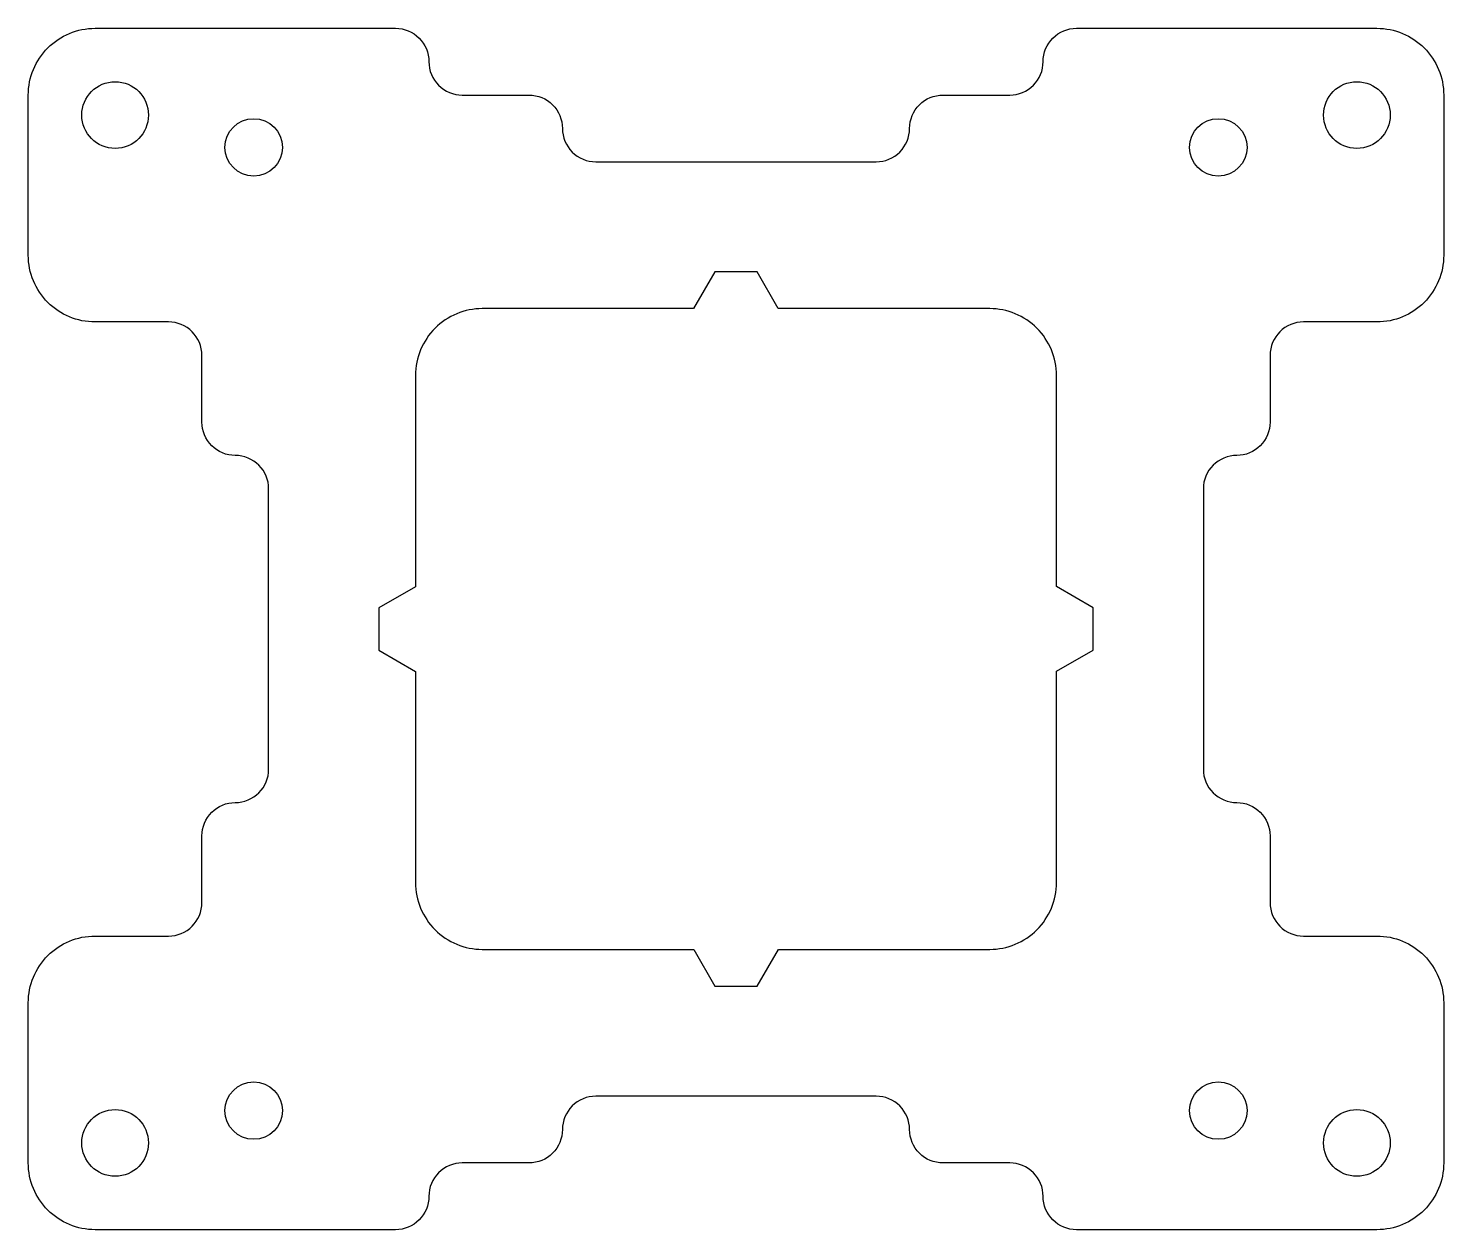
# Model space of a CAD drawing. Header units: millimetres. Extents: x -53 to 53, y -45 to 45.
import ezdxf

# ---------------------------------------------------------------- set-up
doc = ezdxf.new("R2010")
doc.units = ezdxf.units.MM
doc.layers.get('0').update_dxf_attribs({"linetype": 'CONTINUOUS'})

msp = doc.modelspace()

# ---------------------------------------------------------------- linework, layer by layer
for points in [[(53, -40, -0.414214), (48, -45), (25.5, -45, -0.414214), (23, -42.5, 0.414214), (20.5, -40), (15.5, -40, -0.414214), (13, -37.5, 0.414214), (10.5, -35), (-10.5, -35, 0.414214), (-13, -37.5, -0.414214), (-15.5, -40), (-20.5, -40, 0.414214), (-23, -42.5, -0.414214), (-25.5, -45), (-48, -45, -0.414214), (-53, -40), (-53, -28, -0.414214), (-48, -23), (-42.5, -23, 0.414214), (-40, -20.5), (-40, -15.5, -0.414214), (-37.5, -13, 0.414214), (-35, -10.5), (-35, 10.5, 0.414214), (-37.5, 13, -0.414214), (-40, 15.5), (-40, 20.5, 0.414214), (-42.5, 23), (-48, 23, -0.414214), (-53, 28), (-53, 40, -0.414214), (-48, 45), (-25.5, 45, -0.414214), (-23, 42.5, 0.414214), (-20.5, 40), (-15.5, 40, -0.414214), (-13, 37.5, 0.414214), (-10.5, 35), (10.5, 35, 0.414214), (13, 37.5, -0.414214), (15.5, 40), (20.5, 40, 0.414214), (23, 42.5, -0.414214), (25.5, 45), (48, 45, -0.414214), (53, 40), (53, 28, -0.414214), (48, 23), (42.5, 23, 0.414214), (40, 20.5), (40, 15.5, -0.414214), (37.5, 13, 0.414214), (35, 10.5), (35, -10.5, 0.414214), (37.5, -13, -0.414214), (40, -15.5), (40, -20.5, 0.414214), (42.5, -23), (48, -23, -0.414214), (53, -28)], [(-1.59, 26.75), (-3.18, 24), (-19, 24, 0.414214), (-24, 19), (-24, 3.17), (-26.75, 1.59), (-26.75, -1.59), (-24, -3.18), (-24, -19, 0.414214), (-19, -24), (-3.17, -24), (-1.59, -26.75), (1.59, -26.75), (3.18, -24), (19, -24, 0.414214), (24, -19), (24, -3.17), (26.75, -1.59), (26.75, 1.59), (24, 3.18), (24, 19, 0.414214), (19, 24), (3.17, 24), (1.59, 26.75)]]:
    msp.add_lwpolyline(points, format="xyb", close=True)
for centre, radius in [((-46.5, 38.5), 2.5), ((46.5, 38.5), 2.5), ((-36.12, 36.08), 2.15), ((36.12, 36.08), 2.15), ((-36.12, -36.08), 2.15), ((36.12, -36.08), 2.15), ((-46.5, -38.5), 2.5), ((46.5, -38.5), 2.5)]:
    msp.add_circle(centre, radius)

doc.saveas('drawing.dxf')
